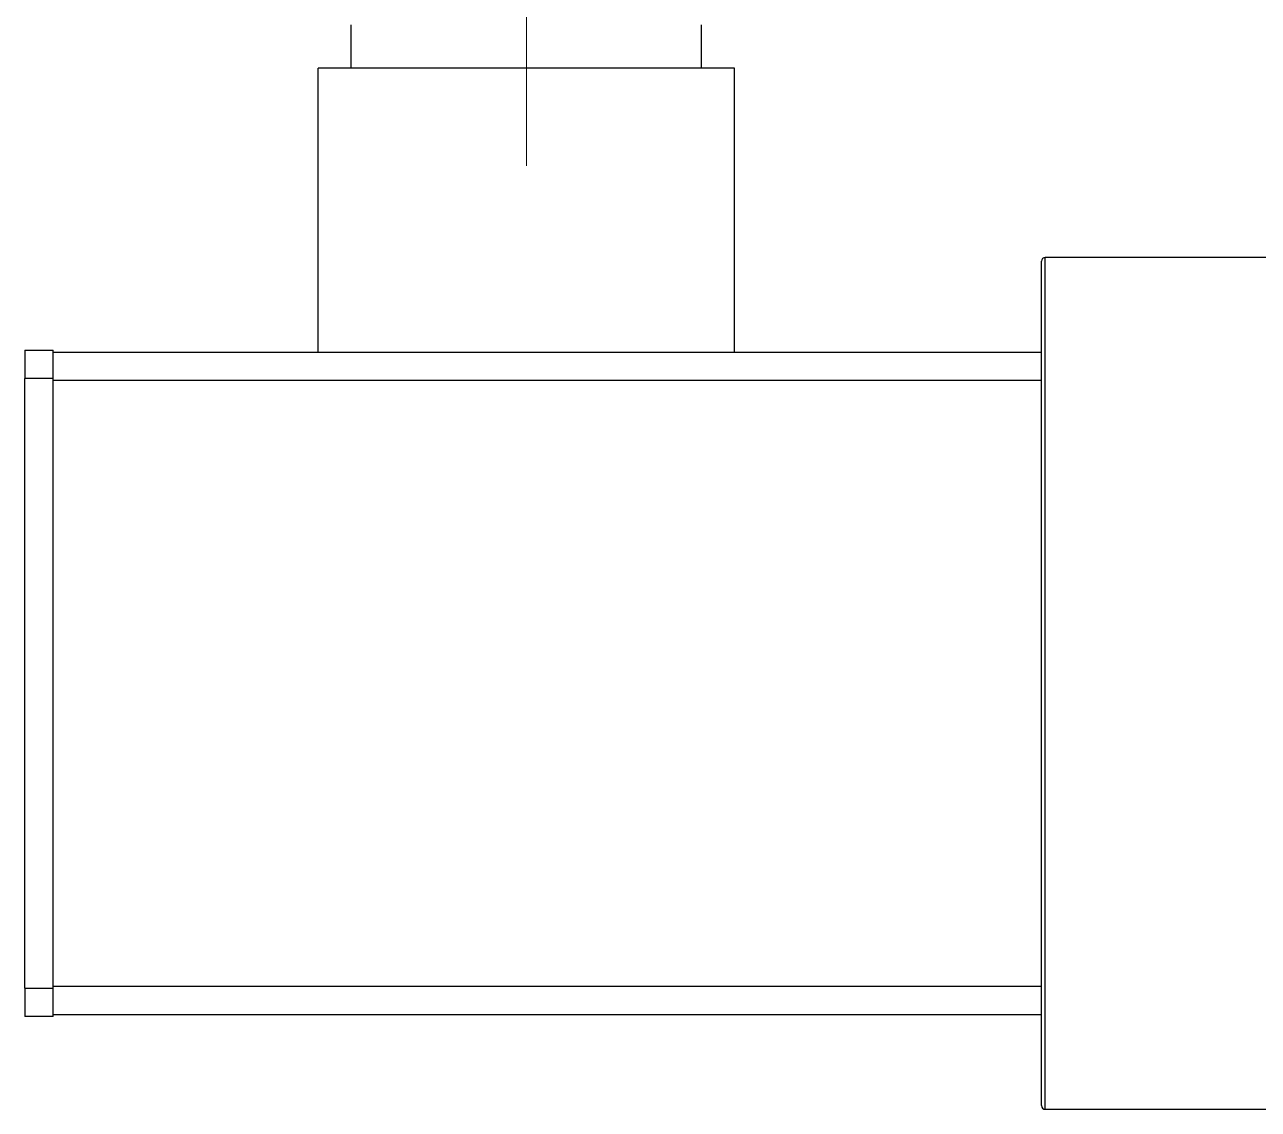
# Model space of a CAD drawing. Extents: x 5051 to 8526, y -300 to 2247.
# Drawn here: x 5877.5 to 5942.7, y 1955.2 to 2012.5 of the extents above; entities that cross this region are included whole.
import ezdxf

# ---------------------------------------------------------------- set-up
doc = ezdxf.new("R2010")
doc.units = 0
doc.header["$LTSCALE"] = 4
doc.header["$MEASUREMENT"] = 0
doc.linetypes.add('CENTER2', pattern=[28.575, 19.05, -3.175, 3.175, -3.175])
doc.layers.add('1', color=7, linetype='CONTINUOUS', true_color=0xffffff)
doc.layers.add('Cneter', color=1, linetype='CENTER2', lineweight=13)

msp = doc.modelspace()

# ---------------------------------------------------------------- linework, layer by layer
at = {"layer": '1', "color": 7, "linetype": 'Continuous'}
for p, q in [((5894.794, 2010.205), (5894.794, 2012.505)), ((5913.294, 2010.205), (5913.294, 2012.505)), ((5915.044, 2010.205), (5893.044, 2010.205)), ((5893.044, 1995.205), (5893.044, 2010.205)), ((5915.044, 1995.205), (5915.044, 2010.205)), ((5931.245, 1955.405), (5931.245, 2000.005)), ((5931.445, 1955.205), (5931.445, 2000.205)), ((5951.245, 2000.205), (5931.445, 2000.205)), ((5877.544, 1995.305), (5877.544, 1993.805)), ((5877.544, 1995.305), (5879.044, 1995.305)), ((5879.044, 1993.805), (5879.044, 1995.305)), ((5879.044, 1995.205), (5931.246, 1995.205)), ((5877.544, 1961.605), (5877.544, 1993.805)), ((5879.044, 1993.805), (5877.544, 1993.805)), ((5879.044, 1961.605), (5879.044, 1993.805)), ((5931.246, 1993.705), (5879.044, 1993.705)), ((5877.544, 1961.605), (5877.544, 1960.105)), ((5877.544, 1961.605), (5879.044, 1961.605)), ((5879.044, 1961.705), (5931.246, 1961.705)), ((5879.044, 1960.105), (5879.044, 1961.605)), ((5879.044, 1960.105), (5877.544, 1960.105)), ((5931.246, 1960.205), (5879.044, 1960.205)), ((5931.445, 1955.205), (5951.245, 1955.205))]:
    msp.add_line(p, q, dxfattribs=at)
for centre, start, end in [((5931.445, 2000.005), 90, 180), ((5931.445, 1955.405), 180, 270)]:
    msp.add_arc(centre, 0.2, start, end, dxfattribs=at)
at = {"layer": 'Cneter', "lineweight": 5, "ltscale": 0.5}
msp.add_line((5904.044, 2043.146), (5904.044, 1999.527), dxfattribs=at)

doc.saveas('drawing.dxf')
